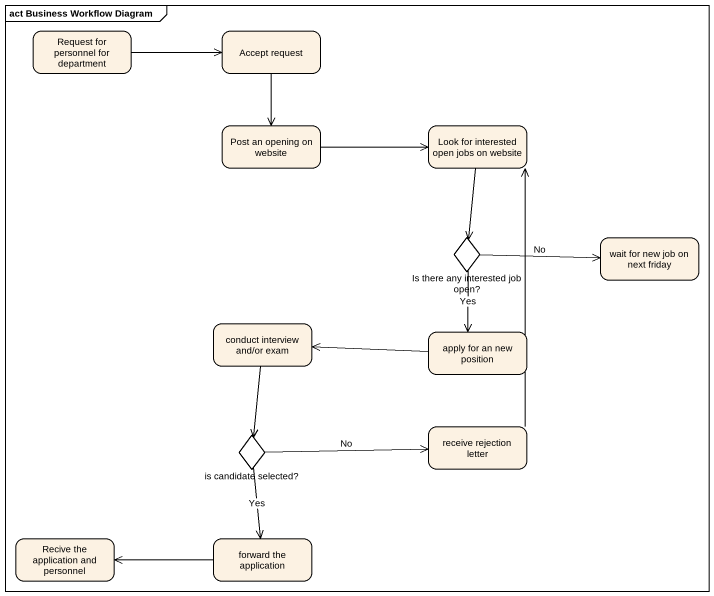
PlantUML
@startuml
mainframe act Business Workflow Diagram
hide empty description
state "Request for personnel for department" as Request_for_personnel_for
state "Accept request" as Accept_request
state "Post an opening on website" as Post_an_opening_on_website
state "Look for interested open jobs on website" as Look_for_interested_open
state "Is there any interested job open?" as Is_there_any_interested_job <<choice>>
state "wait for new job on next friday" as wait_for_new_job_on_next
state "conduct interview and/or exam" as conduct_interview_and_or
state "apply for an new position" as apply_for_an_new_position
state "is candidate selected?" as is_candidate_selected <<choice>>
state "receive rejection letter" as receive_rejection_letter
state "Recive the application and personnel" as Recive_the_application_and
state "forward the application" as forward_the_application
Request_for_personnel_for -right-> Accept_request
Accept_request --> Post_an_opening_on_website
Post_an_opening_on_website -right-> Look_for_interested_open
Look_for_interested_open --> Is_there_any_interested_job
Is_there_any_interested_job -right-> wait_for_new_job_on_next : No
Is_there_any_interested_job --> apply_for_an_new_position : Yes
conduct_interview_and_or --> is_candidate_selected
apply_for_an_new_position -left-> conduct_interview_and_or
is_candidate_selected -right-> receive_rejection_letter : No
is_candidate_selected --> forward_the_application : Yes
receive_rejection_letter -up-> Look_for_interested_open
forward_the_application -left-> Recive_the_application_and
@enduml
